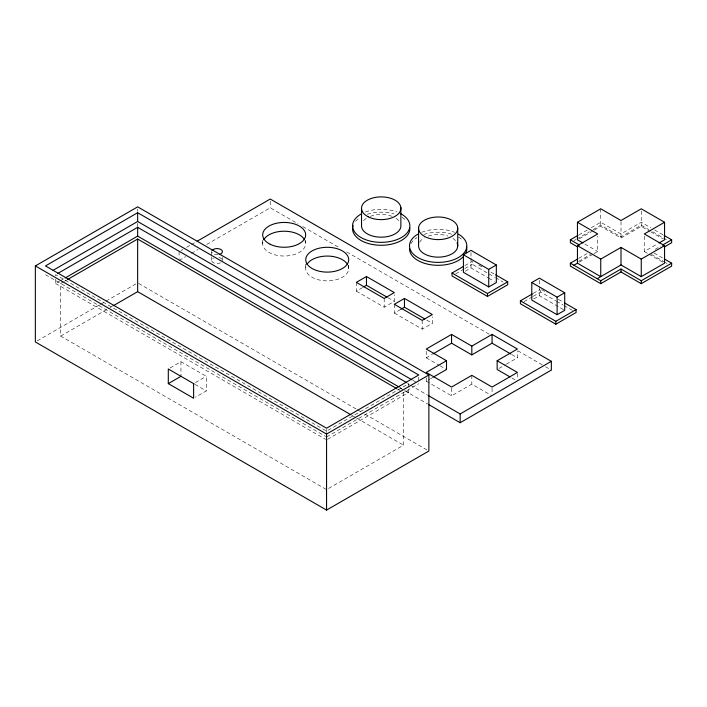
<?xml version="1.0" encoding="UTF-8"?>
<svg xmlns="http://www.w3.org/2000/svg" width="707" height="707" viewBox="0 0 707 707"><rect width="100%" height="100%" fill="white"/><g stroke="black" fill="none" stroke-linecap="round" stroke-linejoin="round"><path stroke-width="0.53" stroke-dasharray="3.54 2.65" d="M55.606 279.088L55.606 283.472L59.423 281.271M60.378 280.714L64.196 278.514M63.524 281.828L60.669 283.472L60.669 336.108L326.563 489.615L403.547 445.171L403.547 392.535L400.683 390.883M64.478 281.28L66.378 280.175M180.983 250.561L182.883 249.465M186.675 247.273L190.475 245.082M191.429 244.534L195.229 242.342M37.259 340.854L99.413 304.964M100.367 304.417L105.149 301.659M106.103 301.102L135.744 283.993M179.083 260.432L185.729 256.597M191.429 253.309L198.075 249.465M206.621 244.534L270.242 207.796L297.974 223.81M60.669 336.108L109.143 308.119M110.098 307.572L111.998 306.476M170.104 367.958L180.957 361.692L206.285 376.31L206.285 390.927L195.432 397.193M195.432 382.575L206.285 376.31M356.346 282.367L356.346 291.134L362.788 287.413M356.346 291.134L384.201 307.218L394.329 301.368L394.329 294.792M464.906 265.593L472.276 261.343L472.276 264.268L488.13 273.423M455.697 273.839L463.986 269.049M464.906 268.519L472.276 264.268M465.312 271.214L471.003 267.918L487.892 277.665M394.329 304.293L394.329 313.068L400.772 309.348M578.9 234.865L587.446 229.934M591.246 227.742L600.747 222.254L621.002 233.955L641.258 222.254L650.758 227.742M574.155 240.53L576.055 239.434M577 238.886L589.346 231.763M593.146 229.572L600.747 225.18L621.002 236.88L641.258 225.18L648.858 229.572M394.329 313.068L422.185 329.144L432.313 323.302L432.313 316.718M579.307 238.727L593.288 230.659M594.225 230.12L600.747 226.355L621.002 238.047L641.258 226.355L649.653 231.198M578.644 258.409L587.853 253.097M578.644 261.334L590.619 254.423M579.289 262.129L593.102 254.158M594.021 253.627L597.707 251.498L597.707 236.147M533.281 293.37L539.724 289.649M426.233 351.229L426.233 357.804L431.862 354.552M524.073 301.615L532.362 296.825M533.281 296.295L540.643 292.044L555.578 300.661M533.679 298.99L539.379 295.703L564.707 310.32M644.298 236.147L644.298 251.498L657.192 244.056M326.563 436.988L418.747 383.768M426.233 377.909L426.233 381.197L429.918 379.067M430.519 378.722L433.091 377.238M655.071 249.377L660.603 246.186M327.518 439.356L408.611 392.535L408.611 388.152M426.233 381.197L451.561 395.814L471.816 384.122L492.081 395.814M498.983 368.435L505.425 364.715M506.353 364.185L517.4 357.804L517.4 351.229M654.558 229.934L663.104 234.865M652.658 231.763L667.85 240.53M650.581 231.728L662.698 238.727M654.152 253.097L662.441 257.878M651.394 254.423L664.28 261.864M665.207 262.394L667.046 263.464M644.298 251.498L647.983 253.627M648.902 254.158L662.715 262.129M584.813 244.056L597.707 251.498M541.58 289.658L547.174 292.892M558.371 299.353L563.037 302.048M556.506 301.2L563.037 304.973M563.974 305.512L572.37 310.355M478.807 265.116L482.536 267.264M490.932 272.115L494.661 274.272M489.067 273.963L494.661 277.197M495.598 277.736L503.066 282.04M488.829 278.213L494.458 281.457M302.755 226.567L340.04 248.095M346.73 251.957L489.191 334.208M517.869 350.769L544.637 366.217M545.601 366.774L551.336 370.088M511.771 354.552L517.4 357.804M387.834 297.62L394.329 301.368M426.745 320.085L432.313 323.302M511.877 378.006L515.562 380.136M426.233 357.804L439.127 365.245M440.046 365.775L446.497 369.496M413.012 380.454L416.83 382.664M407.586 383.583L409.494 384.688M410.449 385.244L427.664 395.178M400.029 387.577L401.938 388.682M405.756 390.883L408.611 392.535M399.932 387.94L403.759 390.149M404.713 390.706L427.664 403.953M397.811 389.221L399.72 390.326M138.607 283.436L356.31 409.123M357.265 409.68L361.083 411.881M364.9 414.09L426.966 449.917M351.9 415.354L355.727 417.563M356.682 418.111L403.547 445.171M45.478 274.696L325.609 436.431M55.606 283.472L325.618 439.356M195.026 384.431L206.285 390.927M641.258 211.004L641.258 226.355M621.002 221.6L621.002 238.047M600.747 208.804L600.747 226.355M540.643 290.091L540.643 292.044M539.379 280.352L539.379 285.831M539.379 286.927L539.379 295.703M517.4 373.517L517.4 379.005M492.081 388.143L492.081 393.622M471.816 375.346L471.816 384.122M471.003 252.567L471.003 256.959M471.003 258.055L471.003 267.918M451.561 388.143L451.561 395.814M422.185 320.377L422.185 329.144M418.747 377.185L418.747 381.577M408.611 387.056L408.611 383.768L326.563 431.137L55.606 274.696L55.606 277.992M384.201 298.442L384.201 307.218M348.71 265.187L348.71 268.474M326.563 429.308L326.563 432.596M305.733 264.091L305.733 268.474M305.601 240.477L305.601 242.669M270.242 201.221L270.242 207.796M262.748 240.186L262.748 244.569M222.413 257.419L222.413 260.706M211.711 251.392L211.711 255.775M211.711 256.871L211.711 260.158M180.957 361.692L180.957 376.31M179.083 251.657L179.083 258.241M137.653 209.069L137.653 211.269M137.653 223.385L137.653 226.691M347.977 265.266A21.484 12.408 0 0 1 327.226 280.882A21.484 12.408 0 0 1 306.467 265.266M304.858 240.274A21.484 12.408 0 0 1 285.124 256.014A21.484 12.408 0 0 1 263.048 241.334M220.513 262.81A5.373 3.102 0 0 1 212.948 262.43A5.373 3.102 0 0 1 213.611 258.055M218.905 257.516A5.373 3.102 0 0 1 222.36 259.893M217.995 254.714A5.373 3.102 0 0 1 211.773 252.196M410.9 243.659A28.651 16.544 0 0 1 417.033 237.587M423.829 234.441A28.651 16.544 0 0 1 452.471 234.441M458.41 237.066A28.651 16.544 0 0 1 462.961 240.495M421.726 232.294A28.651 16.544 0 0 1 454.574 232.294M419.605 242.209A19.575 11.303 0 0 1 424.306 237.852M428.362 236.05A19.575 11.303 0 0 1 447.938 236.05M452.869 238.383A19.575 11.303 0 0 1 456.236 241.52M355.586 221.326A28.651 16.544 0 0 1 359.783 217.747M367.26 214.283A28.651 16.544 0 0 1 394.038 213.947M402.018 217.367A28.651 16.544 0 0 1 406.64 221.123M365.439 212.003A28.651 16.544 0 0 1 396.821 211.941M363.592 220.717A19.699 11.374 0 0 1 366.473 218.26M370.362 216.315A19.699 11.374 0 0 1 392.677 216.563M396.097 218.366A19.699 11.374 0 0 1 399.455 221.53"/><path stroke-width="1.06" d="M35.35 265.929L137.653 206.859L428.875 374.993L428.875 451.022L326.563 510.083L35.35 341.949L35.35 265.929L326.563 434.063L428.875 374.993M137.653 212.71L45.478 265.929L326.563 428.212L418.747 374.993L137.653 212.71L137.653 221.485L412.048 379.906M53.078 270.313L137.653 221.485M57.514 273.6L137.653 227.327L406.711 382.664M65.15 277.966L137.653 236.103L399.075 387.029M67.324 279.627L137.653 239.028L396.857 388.673M197.12 241.246L270.242 199.029L551.336 361.312L551.336 370.088L460.169 422.715L428.619 404.501M112.943 305.928L137.653 291.664L350.946 414.797M194.089 383.892L168.301 369.001L168.301 383.618L180.957 376.31M366.473 276.517L356.346 282.367L384.201 298.442L394.329 292.601L366.473 276.517L366.473 285.283L386.897 297.081M363.707 286.883L366.473 285.283M463.412 254.759L471.003 250.375L496.332 264.992L496.332 282.544L488.731 286.927L463.412 272.31L463.412 254.759L488.731 269.385L496.332 264.992M404.457 298.442L394.329 304.293L422.185 320.377L432.313 314.527L404.457 298.442L404.457 307.218L424.889 319.007M495.598 274.811L507.723 281.81L507.723 284.735L487.468 296.427L452.012 275.96L452.012 273.035L463.067 266.654M400.772 309.348L404.457 307.218M582.975 242.996L577.451 239.806L577.451 222.254L600.747 208.804L621.002 220.504L641.258 208.804L664.562 222.254L664.562 239.806L659.03 242.996M577.725 246.982L570.355 242.731L570.355 239.806L577.955 235.413M452.012 273.035L487.468 293.502L507.723 281.81M577.451 245.647L600.747 259.098L600.747 276.649L577.451 263.198L577.451 245.647L597.707 233.955L577.451 222.254M531.788 282.544L539.379 278.151L564.707 292.778L564.707 310.32L557.107 314.703L531.788 300.086L531.788 282.544L557.107 297.161L564.707 292.778M664.28 258.939L671.65 263.198L671.65 266.115L641.258 283.666L621.002 271.965L600.747 283.666L570.355 266.115L570.355 263.198L577.725 258.939M510.03 376.946L497.145 369.496L497.145 360.729L517.4 349.028L492.081 334.411L471.816 346.112L451.561 334.411L426.233 349.028L446.497 360.729L446.497 369.496L433.603 376.946M573.898 265.24L577.451 263.198M564.902 303.126L576.099 309.586L576.099 312.512L555.843 324.213L520.387 303.745L520.387 300.82L532.362 293.909M432.799 354.013L451.561 343.187L471.816 354.879L492.081 343.187L510.834 354.013M600.747 259.098L621.002 247.406L641.258 259.098L664.562 245.647L664.562 263.198L641.258 276.649L621.002 264.948L597.203 278.691M664.562 222.254L644.298 233.955L664.562 245.647M446.497 360.729L426.233 372.421L451.561 387.047L471.816 375.346L492.081 387.047L517.4 372.421L497.145 360.729M570.355 263.198L600.747 280.741L621.002 269.04L641.258 280.741L671.65 263.198M662.441 245.117L671.65 239.806L671.65 242.731L664.28 246.982M520.387 300.82L555.843 321.287L576.099 309.586M428.619 395.726L460.169 413.949L551.336 361.312M664.05 235.413L671.65 239.806M570.355 239.806L579.563 245.117M168.301 383.618L193.621 398.244L193.621 383.618M641.258 259.098L641.258 276.649M641.258 280.741L641.258 283.666M621.002 247.406L621.002 264.948M621.002 269.04L621.002 271.965M600.747 280.741L600.747 283.666M557.107 297.161L557.107 314.703M555.843 321.287L555.843 324.213M492.081 334.411L492.081 343.187M488.731 269.385L488.731 286.927M487.468 293.502L487.468 296.427M471.816 346.112L471.816 354.879M460.169 413.949L460.169 422.715M457.729 228.299A19.575 11.303 0 0 1 428.362 238.091A19.575 11.303 0 0 1 428.362 218.507A19.575 11.303 0 0 1 457.729 228.299L457.729 245.842M451.561 334.411L451.561 343.187M418.571 228.299L418.571 245.842A19.575 11.303 0 0 0 440.708 257.048A19.575 11.303 0 0 0 457.058 242.916M400.869 207.593L400.869 225.135A19.699 11.374 0 0 1 382.372 237.163A19.699 11.374 0 0 1 361.542 226.487L361.542 208.936M326.563 434.063L326.563 510.083M137.653 227.327L137.653 236.103M137.653 239.028L137.653 291.664M306.873 264.489A21.484 12.408 0 0 1 327.226 256.067A21.484 12.408 0 0 1 347.57 264.489M263.746 239.761A21.484 12.408 0 0 1 283.931 231.216A21.484 12.408 0 0 1 304.443 239.496M212.02 250.596A5.373 3.102 0 0 1 220.699 249.377A5.373 3.102 0 0 1 219.338 254.476M462.961 257.039A28.651 16.544 0 0 1 430.731 264.745A28.651 16.544 0 0 1 409.503 248.767M466.558 246.61A28.651 16.544 0 0 1 465.825 253.044M458.41 234.15A28.651 16.544 0 0 1 458.41 257.542A28.651 16.544 0 0 1 417.89 257.542A28.651 16.544 0 0 1 417.89 234.15M409.804 227.751A28.651 16.544 0 0 1 379.155 245.232A28.651 16.544 0 0 1 353.138 225.409M400.233 213.443A28.651 16.544 0 0 1 402.071 237.145A28.651 16.544 0 0 1 360.968 237.517A28.651 16.544 0 0 1 361.516 213.797M270.189 244.268A21.484 12.408 0 0 0 305.291 237.128A21.484 12.408 0 0 0 277.038 223.147A21.484 12.408 0 0 0 270.189 244.268M316.48 270.445A21.484 12.408 0 0 0 348.71 259.699A21.484 12.408 0 0 0 316.48 248.961A21.484 12.408 0 0 0 316.48 270.445M368.126 216.766A19.699 11.374 0 0 0 400.498 210.553A19.699 11.374 0 0 0 374.993 197.474A19.699 11.374 0 0 0 368.126 216.766"/></g></svg>
